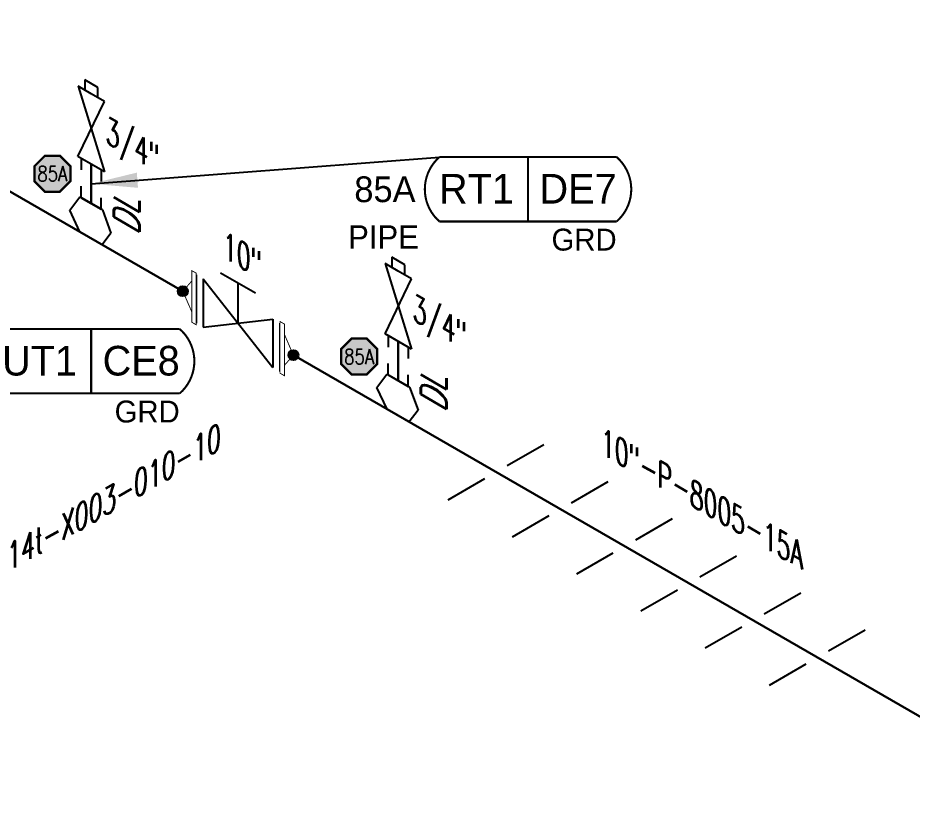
# Model space of a CAD drawing. Header units: inches. Extents: x 0.1 to 17.4, y 0.1 to 11.4.
# Drawn here: x 9.872 to 13.342, y 3.542 to 6.648 of the extents above; entities that cross this region are included whole.
import ezdxf
from ezdxf.enums import TextEntityAlignment as Align

# ---------------------------------------------------------------- set-up
doc = ezdxf.new("R2010")
doc.units = ezdxf.units.IN
doc.header["$MEASUREMENT"] = 0
for name, color, linetype in [('3', 1, 'Continuous'), ('COMP', 1, 'Continuous'), ('Continuation', 7, 'Continuous'), ('DL', 20, 'Continuous'), ('FITTINGS', 4, 'Continuous'), ('PART_PCML', 7, 'Continuous'), ('PART_SelectedCML_RT', 132, 'Continuous'), ('PART_SelectedCML_UT', 132, 'Continuous'), ('TEXT', 7, 'Continuous'), ('Welds', 7, 'Continuous')]:
    doc.layers.add(name, color=color, linetype=linetype)
doc.layers.add('PIPE', color=7, linetype='Continuous', lineweight=30)
doc.styles.add('CMLPAS', font='')
doc.styles.add('ISO30', font='simplex.shx', dxfattribs={"width": 0.85, "oblique": 30, "height": 0.075})
doc.styles.add('PART_Standard', font='romans', dxfattribs={"width": 0.8, "height": 0.09})
doc.styles.add('SIMPLEX', font='ROMANS')
doc.styles.get("Standard").update_dxf_attribs({"font": 'arial.ttf'})
doc.styles.get('CMLPAS').set_extended_font_data('Cordia New')
doc.dimstyles.get("Standard").update_dxf_attribs({"dimtxt": 0.18, "dimasz": 0.18, "dimexe": 0.18, "dimexo": 0.0625, "dimgap": 0.09, "dimtad": 0, "dimtih": 1, "dimtoh": 1, "dimdec": 4, "dimzin": 0, "dimdsep": 46, "dimtxsty": 'Standard', "dimcen": 0.09, "dimadec": 0, "dimazin": 0, "dimtfac": 1, "dimtdec": 4, "dimtofl": 0, "dimtmove": 0, "dimatfit": 3, "dimfxl": 1, "dimtolj": 1, "dimtzin": 0, "dimarcsym": 0})

# ---------------------------------------------------------------- blocks, each defined once
blk = doc.blocks.new('4_SUPPORT_I-BEAM_30')
at = {"color": 0, "linetype": 'ByBlock', "lineweight": -2}
for p, q in [((-0.0435, 0.0251), (-0.1857, 0.1072)), ((0.1857, -0.1072), (0.0435, -0.0251))]:
    blk.add_line(p, q, dxfattribs=at)
blk = doc.blocks.new('1_Text_330')
at = {"layer": 'TEXT', "style": 'PART_Standard', "oblique": 330, "width": 0.8}
blk.add_attdef('3/4"', (0, 0), '', height=0.09, rotation=330, dxfattribs=at)
blk = doc.blocks.new('O-let 2')
at = {"layer": 'FITTINGS', "linetype": 'ByBlock'}
for p, q in [((11.0972, 20.3791), (11.136, 20.4308)), ((11.2238, 20.3801), (11.136, 20.4308)), ((11.1362, 20.2951), (11.0972, 20.3791)), ((11.2238, 20.3801), (11.2567, 20.2906)), ((11.2227, 20.2452), (11.1362, 20.2951)), ((11.2567, 20.2906), (11.2227, 20.2452))]:
    blk.add_line(p, q, dxfattribs=at)
blk = doc.blocks.new('Bleeder Valve 4')
at = {"layer": 'FITTINGS', "linetype": 'ByBlock'}
for p, q in [((0.0256, 0.2976), (-0.0253, 0.3271)), ((-0.0253, 0.3271), (-0.0253, 0.2874)), ((0.0002, 0.2727), (-0.051, 0.3022)), ((-0.051, 0.3022), (0.0515, -0.0297)), ((0.0256, 0.258), (0.0256, 0.2976)), ((-0.0515, 0.0297), (0.0513, 0.2431)), ((0.0513, 0.2431), (0.0002, 0.2727)), ((0.0515, -0.0297), (-0.0515, 0.0297))]:
    blk.add_line(p, q, dxfattribs=at)
blk = doc.blocks.new('Bleeder 4')
at = {"layer": 'PIPE', "linetype": 'Continuous'}
blk.add_line((0.0005, 0.1353), (0.0005, 0.2878), dxfattribs=at)
for name, p in [('Bleeder Valve 4', (0.0005, 0.2878)), ('O-let 2', (-11.1794, -20.2702))]:
    blk.add_blockref(name, p)
blk = doc.blocks.new('2_SOCKET_SINGLE_30')
at = {"color": 0, "linetype": 'ByBlock', "lineweight": -2}
for p, q in [((0, 0.0625), (0.0541, 0.0937)), ((0, 0.0625), (0, -0.0625)), ((0, -0.0625), (0.0541, -0.0313))]:
    blk.add_line(p, q, dxfattribs=at)
blk = doc.blocks.new('DL_Vert_30')
at = {"layer": 'DL', "style": 'ISO30', "oblique": 30, "width": 0.85}
blk.add_text('DL', height=0.1, rotation=90, dxfattribs=at).set_placement((0, 0))
blk = doc.blocks.new('3_VALVE_FLANGE_GATE_30')
at = {"color": 0, "linetype": 'ByBlock', "lineweight": -2}
blk.add_wipeout([(-0.1624, -0.1875), (-0.1353, -0.1719), (0, 0), (0.1353, -0.0156), (0.1624, 0), (0.1624, 0.1875), (0.1353, 0.1719), (0, 0), (-0.1353, 0.0156), (-0.1624, 0)], dxfattribs=at)
for p, q in [((0.0677, 0.1953), (-0.0677, 0.1172)), ((0.1624, 0.1875), (0.1624, 0)), ((0.1353, 0.1719), (-0.1353, -0.1719)), ((0, 0), (0, 0.1563)), ((0.1353, 0.1719), (0.1353, -0.0156)), ((-0.1624, 0), (-0.1624, -0.1875)), ((-0.1353, 0.0156), (-0.1353, -0.1719)), ((0.1353, -0.0156), (-0.1353, 0.0156))]:
    blk.add_line(p, q, dxfattribs=at)
blk = doc.blocks.new('AM9A04')
at = {"linetype": 'Continuous', "const_width": 0.01}
blk.add_lwpolyline([(0, -0.289), (0, 0.289), (-0.05, 0.318), (-0.05, -0.26)], close=True, dxfattribs=at)
at = {"const_width": 0.01}
blk.add_lwpolyline([(-0.05, -0.144), (-0.15, 0.087), (-0.05, 0.202)], dxfattribs=at)
blk = doc.blocks.new('A09')
at = {"layer": 'Welds'}
h = blk.add_hatch(color=256, dxfattribs=at)
h.dxf.hatch_style = 1
h.paths.add_polyline_path([(-0.03, 0, 1), (0.03, 0, 1)])
blk.add_circle((0, 0), 0.03, dxfattribs=at)
blk = doc.blocks.new('*U50')
blk.add_wipeout([(0.052, -0.03), (0.0173, -0.07), (0.0173, -0.1101), (0, -0.1001), (0, 0.1001), (0.0173, 0.0901), (0.0173, 0.05)]).dxf.layer = 'COMP'
at = {"layer": '3', "xscale": 0.65, "yscale": 0.65, "zscale": 0.65}
blk.add_blockref('A09', (0.052, -0.03), dxfattribs=at)
at = {"layer": 'COMP', "xscale": 0.3466300616258731, "yscale": 0.3466300616258731, "zscale": 0.3466300616258731, "rotation": 180}
blk.add_blockref('AM9A04', (0, 0), dxfattribs=at)
blk = doc.blocks.new('1_Cont_30')
at = {"layer": 'Continuation', "style": 'PART_Standard', "oblique": 30, "width": 0.8}
blk.add_attdef('CONT', (0, 0), '', height=0.09, rotation=30, dxfattribs=at)
blk = doc.blocks.new('PART_PCML')
blk.add_hatch(color=0).paths.add_polyline_path([(-0.0699, -0.029), (-0.029, -0.0699), (0.029, -0.0699), (0.0699, -0.029), (0.0699, 0.029), (0.029, 0.0699), (-0.029, 0.0699), (-0.0699, 0.029)])
at = {"color": 7, "const_width": 0.009}
blk.add_lwpolyline([(-0.0699, 0.029), (-0.029, 0.0699), (0.029, 0.0699), (0.0699, 0.029), (0.0699, -0.029), (0.029, -0.0699), (-0.029, -0.0699), (-0.0699, -0.029), (-0.0699, 0.029), (-0.029, 0.0699)], dxfattribs=at)
at = {"color": 18, "true_color": 0x000000}
blk.add_lwpolyline([(-0.029, 0.0699), (-0.0699, 0.029), (-0.0699, -0.029), (-0.029, -0.0699), (0.029, -0.0699), (0.0699, -0.029), (0.0699, 0.029), (0.029, 0.0699)], close=True, dxfattribs=at)
at = {"color": 7, "true_color": 0xffffff, "style": 'SIMPLEX', "width": 0.8, "flags": 1}
for tag, p in [('CIRCUIT', (-0.0939, 0.0889)), ('DM', (-0.0527, -0.1332)), ('TYPE', (-0.0749, -0.2043))]:
    blk.add_attdef(tag, p, '', height=0.0586, dxfattribs=at)
at = {"color": 7, "true_color": 0xffffff, "style": 'SIMPLEX', "width": 0.8}
blk.add_attdef('DMDISP', text='', height=0.0586, dxfattribs=at).set_placement((0, 0), align=Align.MIDDLE_CENTER)
blk = doc.blocks.new('CMLPAS')
at = {"const_width": 0.008}
blk.add_lwpolyline([(0.0625, 0.125, 0.454441), (0.0625, -0.125), (0.75, -0.125, 0.454441), (0.75, 0.125)], format="xyb", close=True, dxfattribs=at)
blk.add_lwpolyline([(0.4063, -0.125), (0.4063, 0.125)], dxfattribs=at)
at = {"style": 'CMLPAS', "flags": 1}
for tag, p in [('STATE', (0.75, 0.6229)), ('DL', (0.75, 0.4817)), ('CIRCUIT', (0.75, 0.3405)), ('SUBSINTERVAL(MONTHS)', (-0.0251, -0.3355)), ('OLD_ID', (0.75, -0.3366)), ('OLD_NDE', (0.75, -0.4778)), ('OLD_ENTY', (0.7411, -0.6357)), ('SIZE', (0.7473, -0.7611)), ('SPEC', (0.7473, -0.9022)), ('JUSTIFY', (0.7473, -1.0434)), ('COMMENTS', (0.7473, -1.1846)), ('OLD_ASSET', (0.75, -1.3262)), ('SCHED', (0.7371, -1.4689)), ('NOM_THICK', (0.7521, -1.6102)), ('CORR_ALLOW', (0.763, -1.7453)), ('TML_STATUS', (0.7723, -1.8777)), ('FLOW_ORDER', (0.7785, -2.1301))]:
    blk.add_attdef(tag, text='', height=0.1, dxfattribs=at).set_placement(p, align=Align.MIDDLE_RIGHT)
at = {"style": 'CMLPAS'}
for tag, height, p in [('CHILD', 0.25, (0.75, 0.269)), ('###', 0.115, (0.75, 0.002)), ('ACCESS', 0.085, (0.75, -0.1954))]:
    blk.add_attdef(tag, text='', height=height, dxfattribs=at).set_placement(p, align=Align.MIDDLE_RIGHT)
at = {"color": 152, "style": 'CMLPAS'}
for tag, height, p in [('SPECIAL', 0.085, (0.4055, 0.1897)), ('DM-TYPE', 0.1, (-0.03, 0)), ('COMP', 0.09, (-0.0174, -0.185))]:
    blk.add_attdef(tag, text='', height=height, dxfattribs=at).set_placement(p, align=Align.MIDDLE_RIGHT)
at = {"style": 'CMLPAS'}
blk.add_attdef('NDE', text='', height=0.115, dxfattribs=at).set_placement((0.206, 0.002), align=Align.MIDDLE_CENTER)

msp = doc.modelspace()

# ---------------------------------------------------------------- linework, layer by layer
at = {"layer": 'PIPE'}
msp.add_line((4.6223, 8.987), (14.0537, 3.5418), dxfattribs=at)

# ---------------------------------------------------------------- block references
at = {"layer": 'Continuation'}
msp.add_blockref('1_Cont_30', (9.4383, 4.2702), dxfattribs=at).add_auto_attribs({'CONT': 'CONT. 0014t-X003-010-10'})
at = {"layer": 'DL'}
for p in [(10.3436, 5.8026), (11.5353, 5.1146)]:
    msp.add_blockref('DL_Vert_30', p, dxfattribs=at)
at = {"layer": 'FITTINGS'}
for p in [(10.1557, 5.7923), (11.3473, 5.1043)]:
    msp.add_blockref('Bleeder 4', p, dxfattribs=at)
for p, xscale, yscale, zscale, rotation in [((10.1561, 6.0801), 0.713168504377533, 0.713168504377533, 0.713168504377533, 240.0047239548921), ((10.1561, 5.9276), 0.7131685043775329, 0.7131685043775329, 0.7131685043775329, 60.00472395489211), ((11.3478, 5.3921), 0.713168504377533, 0.713168504377533, 0.713168504377533, 240.0047239548921), ((11.3478, 5.2396), 0.7131685043775329, 0.7131685043775329, 0.7131685043775329, 60.00472395489211)]:
    msp.add_blockref('2_SOCKET_SINGLE_30', p, dxfattribs=dict(at, xscale=xscale, yscale=yscale, zscale=zscale, rotation=rotation))
at = {"layer": 'FITTINGS', "xscale": -1}
for p in [(11.7273, 4.8849), (11.9765, 4.741), (12.2258, 4.5971), (12.475, 4.4532), (12.7243, 4.3093), (12.9735, 4.1654)]:
    msp.add_blockref('4_SUPPORT_I-BEAM_30', p, dxfattribs=at)
at = {"layer": 'PART_PCML', "color": 13}
for p in [(10.0057, 6.0428), (11.1961, 5.3331)]:
    msp.add_blockref('PART_PCML', p, dxfattribs=at).add_auto_attribs({'DMDISP': '85A'})
at = {"layer": 'PART_SelectedCML_RT'}
msp.add_blockref('CMLPAS', (11.4451, 5.9825), dxfattribs=at).add_auto_attribs({'###': 'DE7', 'NDE': 'RT1', 'DM-TYPE': '85A', 'COMP': 'PIPE', 'ACCESS': 'GRD'})
at = {"layer": 'TEXT'}
for p, values in [((10.2123, 6.1648), {'3/4"': '3/4"'}), ((11.4039, 5.4768), {'3/4"': '3/4"'}), ((12.1345, 4.9571), {'3/4"': '10"-P-8005-15A'})]:
    msp.add_blockref('1_Text_330', p, dxfattribs=at).add_auto_attribs(values)

# ---------------------------------------------------------------- leaders
at = {"layer": 'PART_SelectedCML_RT'}
msp.add_leader([(10.1561, 6.0039), (11.5076, 6.1075)], dimstyle='Standard', dxfattribs=at)

# ---------------------------------------------------------------- next in the draw order: block references
at = {"layer": 'FITTINGS', "xscale": -1}
msp.add_blockref('3_VALVE_FLANGE_GATE_30', (10.7263, 5.4628), dxfattribs=at)

# ---------------------------------------------------------------- next in the draw order: block references
at = {"layer": 'COMP', "ltscale": 0.65, "rotation": 180}
msp.add_blockref('*U50', (10.5639, 5.5566), dxfattribs=at)
at = {"layer": 'COMP', "ltscale": 0.65}
msp.add_blockref('*U50', (10.8887, 5.3691), dxfattribs=at)
at = {"layer": 'TEXT'}
msp.add_blockref('1_Text_330', (10.6674, 5.719), dxfattribs=at).add_auto_attribs({'3/4"': '10"'})

# ---------------------------------------------------------------- next in the draw order: block references
at = {"layer": 'PART_SelectedCML_UT'}
msp.add_blockref('CMLPAS', (9.7497, 5.3152), dxfattribs=at).add_auto_attribs({'###': 'CE8', 'NDE': 'UT1', 'DM-TYPE': '99A', 'COMP': 'ELL', 'ACCESS': 'GRD'})

doc.saveas('drawing.dxf')
